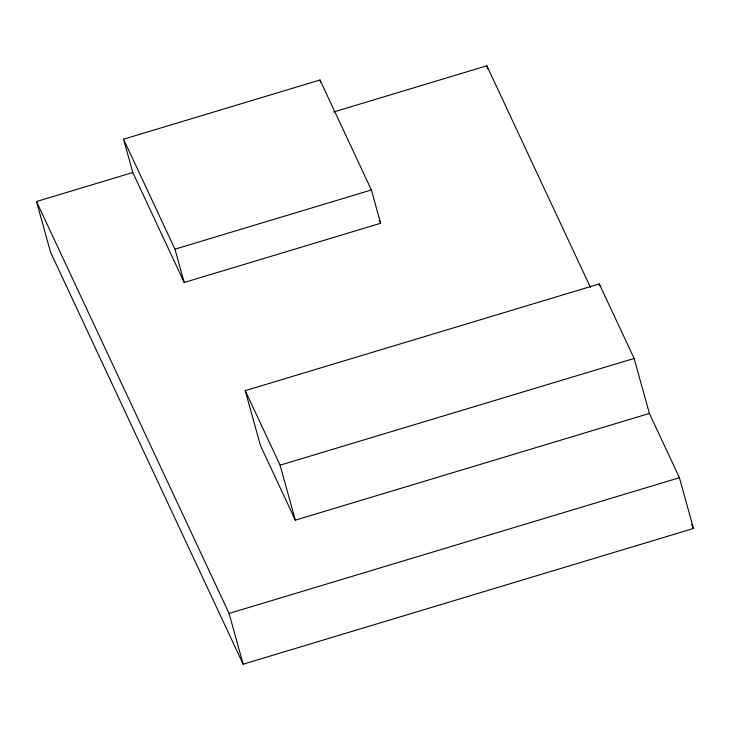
<?xml version="1.0" encoding="UTF-8"?>
<svg xmlns="http://www.w3.org/2000/svg" width="730" height="730" viewBox="0 0 730 730"><rect width="100%" height="100%" fill="white"/><g stroke="black" fill="none" stroke-linecap="round" stroke-linejoin="round"><path stroke-width="1.09" d="M123.553 139.202L319.986 79.999L371.397 189.964L380.64 223.28L184.206 282.483L132.796 172.517L123.553 139.202L174.972 249.176L184.206 282.483M649.381 413.445L295.331 520.161L260.482 445.638L245.234 390.65L599.284 283.934L634.133 358.457L649.381 413.445L679.42 477.712L693.5 528.465L243.154 664.2L50.58 252.288L36.5 201.535L132.796 172.517M333.573 112L486.846 65.8L590.442 287.392M174.972 249.176L371.397 189.964M245.234 390.65L280.083 465.174L634.133 358.457M36.5 201.535L229.083 613.437L679.42 477.712M691.565 524.332L693.5 528.465M379.198 220.195L380.64 223.28M599.284 283.934L599.887 286.096M486.846 65.8L487.74 69.04M319.986 79.999L320.579 82.152M280.083 465.174L295.331 520.161M229.083 613.437L243.154 664.2"/></g></svg>
